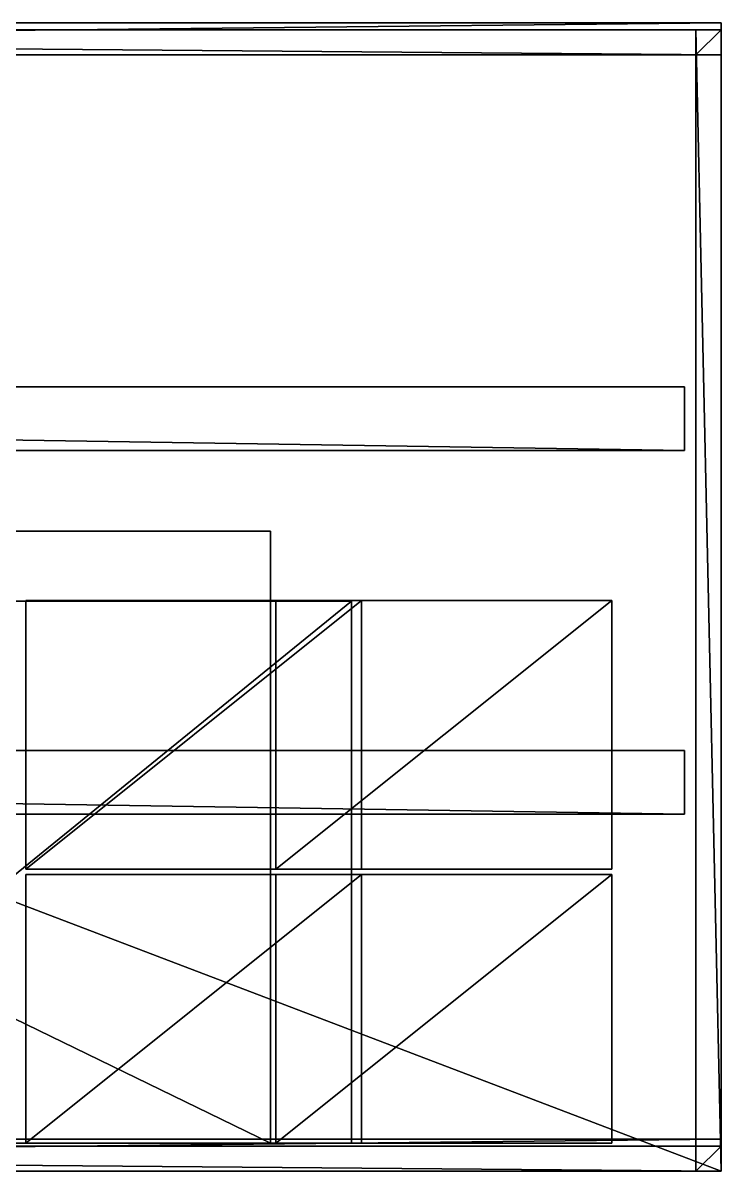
# Model space of a CAD drawing. Header units: millimetres. Extents: x -2500 to 6540, y -1255 to 1270.
# Drawn here: x 5006 to 6540, y -1255 to 1270 of the extents above; entities that cross this region are included whole.
import ezdxf

# ---------------------------------------------------------------- set-up
doc = ezdxf.new("R2010")
doc.units = ezdxf.units.MM

msp = doc.modelspace()

# ---------------------------------------------------------------- linework, layer by layer
at = {"layer": 'CAD_75LAB'}
for points in [[(6540, 1270, 1190), (6540, 1270, 1120), (-40, 1270, 1120)], [(6540, 1270, 1190), (-40, 1270, 1120), (-40, 1270, 1190)], [(6540, 1270, 1120), (-40, 1200, 1120), (-40, 1270, 1120)], [(6540, 1270, 1120), (6540, 1200, 1120), (-40, 1200, 1120)], [(6540, 1270, 1190), (-40, 1270, 1190), (-40, 1200, 1190)], [(6540, 1270, 1190), (-40, 1200, 1190), (6540, 1200, 1190)], [(6540, 1200, 1190), (6540, 1200, 1120), (6540, 1270, 1120)], [(6540, 1200, 1190), (6540, 1270, 1120), (6540, 1270, 1190)], [(6540, 1255, 1030), (-40, 1255, 1030), (-40, 1255, 1120)], [(6540, 1255, 1120), (6540, 1255, 1030), (-40, 1255, 1120)], [(6540, -1255, 1030), (-40, -1255, 1030), (-40, 1255, 1030)], [(6540, 1255, 1030), (6540, -1255, 1030), (-40, 1255, 1030)], [(6540, -1255, 1120), (-40, 1255, 1120), (-40, -1255, 1120)], [(6540, 1255, 1120), (-40, 1255, 1120), (6540, -1255, 1120)], [(6540, 1255, 3560), (-40, 1255, 3560), (-40, 1255, 3615)], [(6540, 1255, 3615), (6540, 1255, 3560), (-40, 1255, 3615)], [(6540, 1200, 3560), (-40, 1200, 3560), (-40, 1255, 3560)], [(6540, 1255, 3560), (6540, 1200, 3560), (-40, 1255, 3560)], [(6540, 1200, 3615), (-40, 1255, 3615), (-40, 1200, 3615)], [(6540, 1255, 3615), (-40, 1255, 3615), (6540, 1200, 3615)], [(6485, 1200, 3560), (6485, 1255, 1120), (6485, 1200, 1120)], [(6485, 1200, 3560), (6485, 1255, 3560), (6485, 1255, 1120)], [(6540, 1255, 3560), (6540, 1255, 1120), (6485, 1255, 1120)], [(6540, 1255, 3560), (6485, 1255, 1120), (6485, 1255, 3560)], [(6540, 1255, 1120), (6485, 1200, 1120), (6485, 1255, 1120)], [(6540, 1255, 1120), (6540, 1200, 1120), (6485, 1200, 1120)], [(6540, 1255, 3560), (6485, 1255, 3560), (6485, 1200, 3560)], [(6540, 1255, 3560), (6485, 1200, 3560), (6540, 1200, 3560)], [(6485, -1255, 3560), (6485, 1255, 3615), (6485, 1255, 3560)], [(6485, -1255, 3615), (6485, 1255, 3615), (6485, -1255, 3560)], [(6540, 1255, 3615), (6540, 1255, 3560), (6485, 1255, 3560)], [(6540, 1255, 3615), (6485, 1255, 3560), (6485, 1255, 3615)], [(6485, 1255, 3560), (6540, -1255, 3560), (6485, -1255, 3560)], [(6540, 1255, 3560), (6540, -1255, 3560), (6485, 1255, 3560)], [(6485, 1255, 3615), (6485, -1255, 3615), (6540, -1255, 3615)], [(6540, 1255, 3615), (6485, 1255, 3615), (6540, -1255, 3615)], [(6540, -1255, 1030), (6540, 1255, 1030), (6540, 1255, 1120)], [(6540, -1255, 1120), (6540, -1255, 1030), (6540, 1255, 1120)], [(6540, 1200, 3560), (6540, 1200, 1120), (6540, 1255, 1120)], [(6540, 1200, 3560), (6540, 1255, 1120), (6540, 1255, 3560)], [(6540, 1200, 3615), (6540, 1200, 3560), (6540, 1255, 3560)], [(6540, 1200, 3615), (6540, 1255, 3560), (6540, 1255, 3615)], [(6540, -1255, 3560), (6540, 1255, 3560), (6540, 1255, 3615)], [(6540, -1255, 3615), (6540, -1255, 3560), (6540, 1255, 3615)], [(6540, 1200, 3560), (-40, 1200, 3615), (-40, 1200, 3560)], [(6540, 1200, 3615), (-40, 1200, 3615), (6540, 1200, 3560)], [(6540, 1200, 1190), (-40, 1200, 1120), (6540, 1200, 1120)], [(6540, 1200, 1190), (-40, 1200, 1190), (-40, 1200, 1120)], [(6540, 1200, 3560), (6485, 1200, 1120), (6540, 1200, 1120)], [(6540, 1200, 3560), (6485, 1200, 3560), (6485, 1200, 1120)], [(6460, 470, 1030), (6460, 470, 780), (-2500, 470, 780)], [(6460, 470, 1030), (-2500, 470, 780), (-2500, 470, 1030)], [(6460, 330, 780), (-2500, 330, 780), (-2500, 470, 780)], [(6460, 470, 780), (6460, 330, 780), (-2500, 470, 780)], [(6460, 330, 1030), (-2500, 470, 1030), (-2500, 330, 1030)], [(6460, 470, 1030), (-2500, 470, 1030), (6460, 330, 1030)], [(6460, 470, 1030), (6460, 330, 780), (6460, 470, 780)], [(6460, 330, 1030), (6460, 330, 780), (6460, 470, 1030)], [(6460, 330, 1030), (-2500, 330, 780), (6460, 330, 780)], [(6460, 330, 1030), (-2500, 330, 1030), (-2500, 330, 780)], [(5550, 152, 1664), (5550, 152, 1123), (2784, 152, 1123)], [(5550, 152, 1664), (2784, 152, 1123), (2784, 152, 1664)], [(5550, -1194, 1123), (2784, -1194, 1123), (2784, 152, 1123)], [(5550, 152, 1123), (5550, -1194, 1123), (2784, 152, 1123)], [(5550, -1194, 1664), (2784, 152, 1664), (2784, -1194, 1664)], [(5550, 152, 1664), (2784, 152, 1664), (5550, -1194, 1664)], [(5550, 152, 2211), (5550, 152, 1670), (2784, 152, 1670)], [(5550, 152, 2211), (2784, 152, 1670), (2784, 152, 2211)], [(5550, -1194, 1670), (2784, -1194, 1670), (2784, 152, 1670)], [(5550, 152, 1670), (5550, -1194, 1670), (2784, 152, 1670)], [(5550, -1194, 2211), (2784, 152, 2211), (2784, -1194, 2211)], [(5550, 152, 2211), (2784, 152, 2211), (5550, -1194, 2211)], [(5550, -1194, 1664), (5550, -1194, 1123), (5550, 152, 1123)], [(5550, -1194, 1664), (5550, 152, 1123), (5550, 152, 1664)], [(5550, -1194, 2211), (5550, -1194, 1670), (5550, 152, 1670)], [(5550, -1194, 2211), (5550, 152, 1670), (5550, 152, 2211)], [(5012, -591, 3251), (5012, 0, 2773), (5012, -591, 2773)], [(5012, -591, 3251), (5012, 0, 3251), (5012, 0, 2773)], [(5750, 0, 3251), (5750, 0, 2773), (5012, 0, 2773)], [(5750, 0, 3251), (5012, 0, 2773), (5012, 0, 3251)], [(5750, 0, 2773), (5012, -591, 2773), (5012, 0, 2773)], [(5750, 0, 2773), (5750, -591, 2773), (5012, -591, 2773)], [(5750, 0, 3251), (5012, 0, 3251), (5012, -591, 3251)], [(5750, 0, 3251), (5012, -591, 3251), (5750, -591, 3251)], [(5562, -591, 1601), (5562, 0, 1123), (5562, -591, 1123)], [(5562, -591, 1601), (5562, 0, 1601), (5562, 0, 1123)], [(6300, 0, 1601), (6300, 0, 1123), (5562, 0, 1123)], [(6300, 0, 1601), (5562, 0, 1123), (5562, 0, 1601)], [(6300, 0, 1123), (5562, -591, 1123), (5562, 0, 1123)], [(6300, 0, 1123), (6300, -591, 1123), (5562, -591, 1123)], [(6300, 0, 1601), (5562, 0, 1601), (5562, -591, 1601)], [(6300, 0, 1601), (5562, -591, 1601), (6300, -591, 1601)], [(5750, -591, 3251), (5750, -591, 2773), (5750, 0, 2773)], [(5750, -591, 3251), (5750, 0, 2773), (5750, 0, 3251)], [(6300, -591, 1601), (6300, -591, 1123), (6300, 0, 1123)], [(6300, -591, 1601), (6300, 0, 1123), (6300, 0, 1601)], [(5728, -2, 2489), (5728, -2, 2217), (4262, -2, 2217)], [(5728, -2, 2489), (4262, -2, 2217), (4262, -2, 2489)], [(5728, -2, 2217), (4262, -1194, 2217), (4262, -2, 2217)], [(5728, -2, 2217), (5728, -1194, 2217), (4262, -1194, 2217)], [(5728, -2, 2489), (4262, -2, 2489), (4262, -1194, 2489)], [(5728, -2, 2489), (4262, -1194, 2489), (5728, -1194, 2489)], [(5728, -2, 2767), (5728, -2, 2495), (4262, -2, 2495)], [(5728, -2, 2767), (4262, -2, 2495), (4262, -2, 2767)], [(5728, -2, 2495), (4262, -1194, 2495), (4262, -2, 2495)], [(5728, -2, 2495), (5728, -1194, 2495), (4262, -1194, 2495)], [(5728, -2, 2767), (4262, -2, 2767), (4262, -1194, 2767)], [(5728, -2, 2767), (4262, -1194, 2767), (5728, -1194, 2767)], [(5728, -1194, 2489), (5728, -1194, 2217), (5728, -2, 2217)], [(5728, -1194, 2489), (5728, -2, 2217), (5728, -2, 2489)], [(5728, -1194, 2767), (5728, -1194, 2495), (5728, -2, 2495)], [(5728, -1194, 2767), (5728, -2, 2495), (5728, -2, 2767)], [(6460, -330, 1030), (6460, -330, 780), (-2500, -330, 780)], [(6460, -330, 1030), (-2500, -330, 780), (-2500, -330, 1030)], [(6460, -470, 780), (-2500, -470, 780), (-2500, -330, 780)], [(6460, -330, 780), (6460, -470, 780), (-2500, -330, 780)], [(6460, -470, 1030), (-2500, -330, 1030), (-2500, -470, 1030)], [(6460, -330, 1030), (-2500, -330, 1030), (6460, -470, 1030)], [(6460, -330, 1030), (6460, -470, 780), (6460, -330, 780)], [(6460, -470, 1030), (6460, -470, 780), (6460, -330, 1030)], [(6460, -470, 1030), (-2500, -470, 780), (6460, -470, 780)], [(6460, -470, 1030), (-2500, -470, 1030), (-2500, -470, 780)], [(5750, -591, 3251), (5012, -591, 2773), (5750, -591, 2773)], [(5750, -591, 3251), (5012, -591, 3251), (5012, -591, 2773)], [(5012, -1194, 3251), (5012, -603, 2773), (5012, -1194, 2773)], [(5012, -1194, 3251), (5012, -603, 3251), (5012, -603, 2773)], [(5750, -603, 3251), (5750, -603, 2773), (5012, -603, 2773)], [(5750, -603, 3251), (5012, -603, 2773), (5012, -603, 3251)], [(5750, -603, 2773), (5012, -1194, 2773), (5012, -603, 2773)], [(5750, -603, 2773), (5750, -1194, 2773), (5012, -1194, 2773)], [(5750, -603, 3251), (5012, -603, 3251), (5012, -1194, 3251)], [(5750, -603, 3251), (5012, -1194, 3251), (5750, -1194, 3251)], [(6300, -591, 1601), (5562, -591, 1123), (6300, -591, 1123)], [(6300, -591, 1601), (5562, -591, 1601), (5562, -591, 1123)], [(5562, -1194, 1601), (5562, -603, 1123), (5562, -1194, 1123)], [(5562, -1194, 1601), (5562, -603, 1601), (5562, -603, 1123)], [(6300, -603, 1601), (6300, -603, 1123), (5562, -603, 1123)], [(6300, -603, 1601), (5562, -603, 1123), (5562, -603, 1601)], [(6300, -603, 1123), (5562, -1194, 1123), (5562, -603, 1123)], [(6300, -603, 1123), (6300, -1194, 1123), (5562, -1194, 1123)], [(6300, -603, 1601), (5562, -603, 1601), (5562, -1194, 1601)], [(6300, -603, 1601), (5562, -1194, 1601), (6300, -1194, 1601)], [(5750, -1194, 3251), (5750, -1194, 2773), (5750, -603, 2773)], [(5750, -1194, 3251), (5750, -603, 2773), (5750, -603, 3251)], [(6300, -1194, 1601), (6300, -1194, 1123), (6300, -603, 1123)], [(6300, -1194, 1601), (6300, -603, 1123), (6300, -603, 1601)], [(6540, -1185, 1190), (6540, -1185, 1120), (-40, -1185, 1120)], [(6540, -1185, 1190), (-40, -1185, 1120), (-40, -1185, 1190)], [(6540, -1185, 1120), (-40, -1255, 1120), (-40, -1185, 1120)], [(6540, -1185, 1120), (6540, -1255, 1120), (-40, -1255, 1120)], [(6540, -1185, 1190), (-40, -1185, 1190), (-40, -1255, 1190)], [(6540, -1185, 1190), (-40, -1255, 1190), (6540, -1255, 1190)], [(6540, -1255, 1190), (6540, -1255, 1120), (6540, -1185, 1120)], [(6540, -1255, 1190), (6540, -1185, 1120), (6540, -1185, 1190)], [(6540, -1200, 3560), (-40, -1200, 3560), (-40, -1200, 3615)], [(6540, -1200, 3615), (6540, -1200, 3560), (-40, -1200, 3615)], [(6540, -1255, 3560), (-40, -1255, 3560), (-40, -1200, 3560)], [(6540, -1200, 3560), (6540, -1255, 3560), (-40, -1200, 3560)], [(6540, -1255, 3615), (-40, -1200, 3615), (-40, -1255, 3615)], [(6540, -1200, 3615), (-40, -1200, 3615), (6540, -1255, 3615)], [(5550, -1194, 1664), (2784, -1194, 1123), (5550, -1194, 1123)], [(5550, -1194, 1664), (2784, -1194, 1664), (2784, -1194, 1123)], [(5550, -1194, 2211), (2784, -1194, 1670), (5550, -1194, 1670)], [(5550, -1194, 2211), (2784, -1194, 2211), (2784, -1194, 1670)], [(5728, -1194, 2489), (4262, -1194, 2217), (5728, -1194, 2217)], [(5728, -1194, 2489), (4262, -1194, 2489), (4262, -1194, 2217)], [(5728, -1194, 2767), (4262, -1194, 2495), (5728, -1194, 2495)], [(5728, -1194, 2767), (4262, -1194, 2767), (4262, -1194, 2495)], [(5750, -1194, 3251), (5012, -1194, 2773), (5750, -1194, 2773)], [(5750, -1194, 3251), (5012, -1194, 3251), (5012, -1194, 2773)], [(6300, -1194, 1601), (5562, -1194, 1123), (6300, -1194, 1123)], [(6300, -1194, 1601), (5562, -1194, 1601), (5562, -1194, 1123)], [(6485, -1255, 3560), (6485, -1200, 1120), (6485, -1255, 1120)], [(6485, -1255, 3560), (6485, -1200, 3560), (6485, -1200, 1120)], [(6540, -1200, 3560), (6540, -1200, 1120), (6485, -1200, 1120)], [(6540, -1200, 3560), (6485, -1200, 1120), (6485, -1200, 3560)], [(6540, -1200, 1120), (6485, -1255, 1120), (6485, -1200, 1120)], [(6540, -1200, 1120), (6540, -1255, 1120), (6485, -1255, 1120)], [(6540, -1200, 3560), (6485, -1200, 3560), (6485, -1255, 3560)], [(6540, -1200, 3560), (6485, -1255, 3560), (6540, -1255, 3560)], [(6540, -1255, 3560), (6540, -1255, 1120), (6540, -1200, 1120)], [(6540, -1255, 3560), (6540, -1200, 1120), (6540, -1200, 3560)], [(6540, -1255, 3615), (6540, -1255, 3560), (6540, -1200, 3560)], [(6540, -1255, 3615), (6540, -1200, 3560), (6540, -1200, 3615)], [(6540, -1255, 1030), (-40, -1255, 1120), (-40, -1255, 1030)], [(6540, -1255, 1120), (-40, -1255, 1120), (6540, -1255, 1030)], [(6540, -1255, 3560), (-40, -1255, 3615), (-40, -1255, 3560)], [(6540, -1255, 3615), (-40, -1255, 3615), (6540, -1255, 3560)], [(6540, -1255, 1190), (-40, -1255, 1120), (6540, -1255, 1120)], [(6540, -1255, 1190), (-40, -1255, 1190), (-40, -1255, 1120)], [(6540, -1255, 3560), (6485, -1255, 1120), (6540, -1255, 1120)], [(6540, -1255, 3560), (6485, -1255, 3560), (6485, -1255, 1120)], [(6540, -1255, 3615), (6485, -1255, 3560), (6540, -1255, 3560)], [(6540, -1255, 3615), (6485, -1255, 3615), (6485, -1255, 3560)]]:
    msp.add_3dface(points, dxfattribs=at)

doc.saveas('drawing.dxf')
